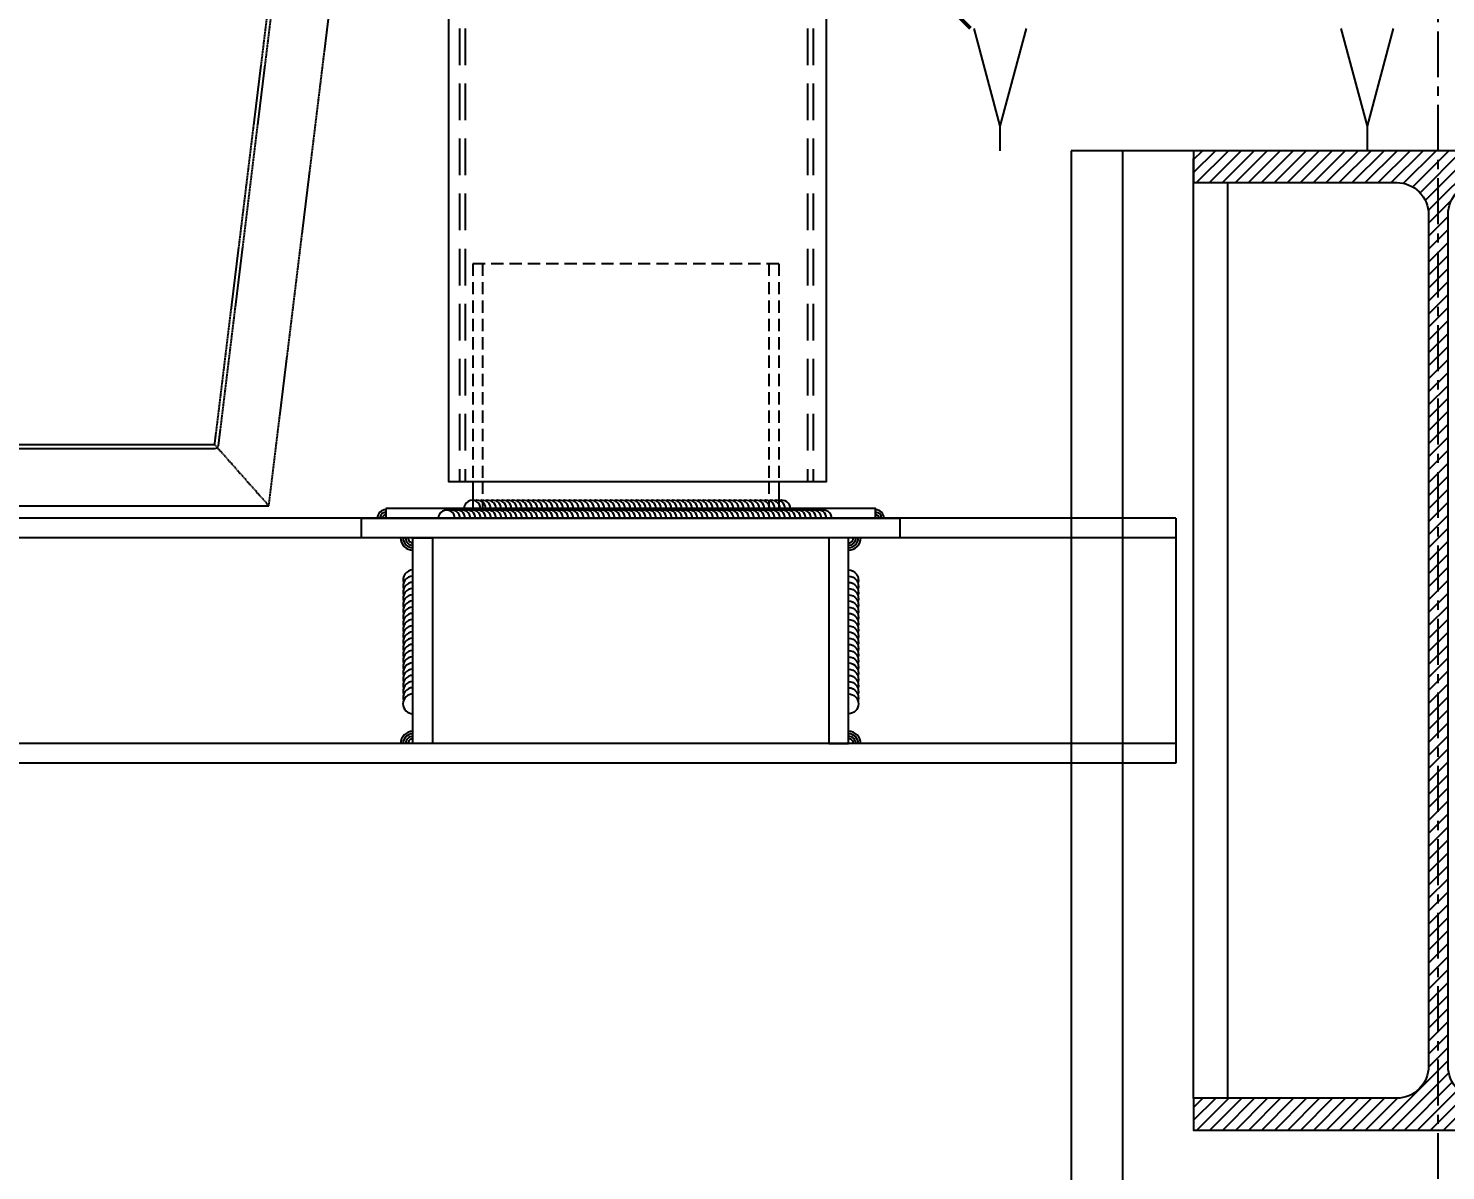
# Model space of a CAD drawing. Extents: x -3378 to 102197, y -3799 to 48702.
# Drawn here: x 58775 to 59354, y 17826 to 18293 of the extents above; entities that cross this region are included whole.
import ezdxf

# ---------------------------------------------------------------- set-up
doc = ezdxf.new("R2010")
doc.units = 0
doc.linetypes.add('CENTER', pattern=[2, 1.25, -0.25, 0.25, -0.25])
doc.linetypes.add('HIDDEN', pattern=[0.375, 0.25, -0.125])
for name, color, linetype in [('24WELD', 55, 'Continuous'), ('DIM', 173, 'Continuous'), ('GM_ANNO_DIMS', 4, 'Continuous'), ('GM_SECT_15', 15, 'Continuous'), ('GM_STEL_PRIM', 3, 'Continuous'), ('中心線 CENTER', 6, 'CENTER'), ('結構體 STRUCTURAL', 154, 'Continuous'), ('視覺模型鋁擠型暫替', 4, 'Continuous'), ('金屬面材 METAL PANEL', 2, 'Continuous'), ('鐵件', 6, 'Continuous'), ('鐵件 STEEL', 20, 'Continuous'), ('隱藏線 HIDDEN', 8, 'HIDDEN')]:
    doc.layers.add(name, color=color, linetype=linetype)
doc.styles.add('GM_ANNO_TEXT', font='simplex.shx', dxfattribs={"width": 0.8})
doc.dimstyles.new('GM_DIM', dxfattribs={"dimscale": 0, "dimtxt": 20, "dimasz": 10, "dimexe": 5, "dimexo": 5, "dimgap": 5, "dimtad": 1, "dimdec": 0, "dimdsep": 46, "dimtxsty": 'GM_ANNO_TEXT', "dimblk": 'ARCHTICK', "dimcen": 0, "dimclrd": 4, "dimclre": 4, "dimclrt": 10, "dimadec": 0, "dimazin": 2, "dimtfac": 1, "dimtdec": 0, "dimtix": 1, "dimtofl": 0, "dimtmove": 2, "dimatfit": 3, "dimfxl": 1.5, "dimarcsym": 1})

# ---------------------------------------------------------------- blocks, each defined once
blk = doc.blocks.new('H-400x200x8x13')
at = {"layer": '視覺模型鋁擠型暫替', "linetype": 'Continuous'}
h = blk.add_hatch(dxfattribs=at)
h.set_pattern_fill('ANSI31', color=1, scale=30, angle=180)
h.set_pattern_definition([(225, (85874.229, 995633.081), (2.65165043, -2.65165043), [])])
h.paths.add_polyline_path([(300, -400), (300, -387), (217, -387, -0.414214), (204, -374), (204, -26, -0.414214), (217, -13), (300, -13), (300, 0), (100, 0), (100, -13), (183, -13, -0.414214), (196, -26), (196, -374, -0.414214), (183, -387), (100, -387), (100, -400)])
blk.add_lwpolyline([(100, -13), (183, -13, -0.414214), (196, -26), (196, -374, -0.414214), (183, -387), (100, -387), (100, -400), (300, -400), (300, -387), (217, -387, -0.414214), (204, -374), (204, -26, -0.414214), (217, -13), (300, -13), (300, 0), (100, 0)], format="xyb", close=True, dxfattribs=at)
blk = doc.blocks.new('*U707')
for centre, end in [((-0.21, -6.5), 16.35291), ((-0.13, -4), 88.14306), ((-0.45, -13.99), 16.35291), ((-0.37, -11.49), 16.35291), ((-0.29, -9), 16.35291), ((-0.7, -21.49), 16.35291), ((-0.62, -18.99), 16.35291), ((-0.53, -16.49), 16.35291), ((-0.86, -26.49), 16.35291), ((-0.78, -23.99), 16.35291), ((-1.1, -33.98), 16.35291), ((-1.02, -31.48), 16.35291), ((-0.94, -28.98), 16.35291), ((-1.34, -41.48), 16.35291), ((-1.26, -38.98), 16.35291), ((-1.18, -36.48), 16.35291), ((-1.59, -48.97), 16.35291), ((-1.51, -46.48), 16.35291), ((-1.43, -43.98), 16.35291), ((-1.75, -53.97), 16.35291), ((-1.67, -51.47), 16.35291), ((-1.99, -61.47), 16.35291), ((-1.91, -58.97), 16.35291), ((-1.83, -56.47), 16.35291), ((-2.24, -68.96), 16.35291), ((-2.15, -66.47), 16.35291), ((-2.07, -63.97), 16.35291), ((-2.48, -76.46), 16.35291), ((-2.4, -73.96), 16.35291), ((-2.32, -71.46), 16.35291), ((-2.64, -81.46), 16.35291), ((-2.56, -78.96), 16.35291), ((-2.88, -88.95), 16.35291), ((-2.8, -86.45), 16.35291), ((-2.72, -83.96), 16.35291), ((-3.13, -96.45), 16.35291), ((-3.05, -93.95), 16.35291), ((-2.96, -91.45), 16.35291), ((-3.37, -103.95), 16.35291), ((-3.29, -101.45), 16.35291), ((-3.21, -98.95), 16.35291), ((-3.53, -108.94), 16.35291), ((-3.45, -106.44), 16.35291), ((-3.78, -116.44), 16.35291), ((-3.69, -113.94), 16.35291), ((-3.61, -111.44), 16.35291), ((-4.02, -123.93), 16.35291), ((-3.94, -121.44), 16.35291), ((-3.86, -118.94), 16.35291), ((-4.26, -131.43), 16.35291), ((-4.18, -128.93), 16.35291), ((-4.1, -126.43), 16.35291), ((-4.42, -136.43), 16.35291), ((-4.34, -133.93), 16.35291), ((-4.67, -143.92), 16.35291), ((-4.59, -141.43), 16.35291), ((-4.5, -138.93), 16.35291), ((-4.91, -151.42), 16.35291), ((-4.83, -148.92), 16.35291), ((-4.75, -146.42), 16.35291), ((-4.99, -153.92), 16.35291)]:
    blk.add_arc(centre, 4, 268.14306, end)
blk = doc.blocks.new('*U708')
for centre, end in [((-0.21, -6.5), 16.35291), ((-0.13, -4), 88.14306), ((-0.45, -13.99), 16.35291), ((-0.37, -11.49), 16.35291), ((-0.29, -9), 16.35291), ((-0.7, -21.49), 16.35291), ((-0.62, -18.99), 16.35291), ((-0.53, -16.49), 16.35291), ((-0.86, -26.49), 16.35291), ((-0.78, -23.99), 16.35291), ((-1.1, -33.98), 16.35291), ((-1.02, -31.48), 16.35291), ((-0.94, -28.98), 16.35291), ((-1.34, -41.48), 16.35291), ((-1.26, -38.98), 16.35291), ((-1.18, -36.48), 16.35291), ((-1.59, -48.97), 16.35291), ((-1.51, -46.48), 16.35291), ((-1.43, -43.98), 16.35291), ((-1.75, -53.97), 16.35291), ((-1.67, -51.47), 16.35291), ((-1.99, -61.47), 16.35291), ((-1.91, -58.97), 16.35291), ((-1.83, -56.47), 16.35291), ((-2.24, -68.96), 16.35291), ((-2.15, -66.47), 16.35291), ((-2.07, -63.97), 16.35291), ((-2.48, -76.46), 16.35291), ((-2.4, -73.96), 16.35291), ((-2.32, -71.46), 16.35291), ((-2.64, -81.46), 16.35291), ((-2.56, -78.96), 16.35291), ((-2.88, -88.95), 16.35291), ((-2.8, -86.45), 16.35291), ((-2.72, -83.96), 16.35291), ((-3.13, -96.45), 16.35291), ((-3.05, -93.95), 16.35291), ((-2.96, -91.45), 16.35291), ((-3.37, -103.95), 16.35291), ((-3.29, -101.45), 16.35291), ((-3.21, -98.95), 16.35291), ((-3.53, -108.94), 16.35291), ((-3.45, -106.44), 16.35291), ((-3.78, -116.44), 16.35291), ((-3.69, -113.94), 16.35291), ((-3.61, -111.44), 16.35291), ((-4.02, -123.93), 16.35291), ((-3.94, -121.44), 16.35291), ((-3.86, -118.94), 16.35291), ((-4.26, -131.43), 16.35291), ((-4.18, -128.93), 16.35291), ((-4.1, -126.43), 16.35291), ((-4.42, -136.43), 16.35291), ((-4.34, -133.93), 16.35291), ((-4.67, -143.92), 16.35291), ((-4.59, -141.43), 16.35291), ((-4.5, -138.93), 16.35291), ((-4.91, -151.42), 16.35291), ((-4.83, -148.92), 16.35291), ((-4.75, -146.42), 16.35291), ((-5.15, -158.92), 16.35291), ((-5.07, -156.42), 16.35291), ((-4.99, -153.92), 16.35291), ((-5.31, -163.91), 16.35291), ((-5.23, -161.42), 16.35291), ((-5.56, -171.41), 16.35291), ((-5.48, -168.91), 16.35291), ((-5.4, -166.41), 16.35291), ((-5.8, -178.91), 16.35291), ((-5.72, -176.41), 16.35291), ((-5.64, -173.91), 16.35291), ((-6.04, -186.4), 16.35291), ((-5.96, -183.9), 16.35291), ((-5.88, -181.4), 16.35291)]:
    blk.add_arc(centre, 4, 268.14306, end)
blk = doc.blocks.new('*U627')
for centre, end in [((-0.21, -6.5), 16.3529), ((-0.13, -4), 88.1431), ((-0.37, -11.49), 16.3529), ((-0.29, -9), 16.3529), ((-0.53, -16.49), 16.3529), ((-0.45, -13.99), 16.3529), ((-0.78, -23.99), 16.3529), ((-0.7, -21.49), 16.3529), ((-0.62, -18.99), 16.3529), ((-0.94, -28.98), 16.3529), ((-0.86, -26.49), 16.3529), ((-1.1, -33.98), 16.3529), ((-1.02, -31.48), 16.3529), ((-1.26, -38.98), 16.3529), ((-1.18, -36.48), 16.3529), ((-1.51, -46.48), 16.3529), ((-1.43, -43.98), 16.3529), ((-1.34, -41.48), 16.3529), ((-1.67, -51.47), 16.3529), ((-1.59, -48.97), 16.3529), ((-1.75, -53.97), 16.3529)]:
    blk.add_arc(centre, 4, 268.1431, end)
blk = doc.blocks.new('*U628')
for centre, end in [((-0.21, -6.5), 16.3529), ((-0.13, -4), 88.1431), ((-0.37, -11.49), 16.3529), ((-0.29, -9), 16.3529), ((-0.53, -16.49), 16.3529), ((-0.45, -13.99), 16.3529), ((-0.78, -23.99), 16.3529), ((-0.7, -21.49), 16.3529), ((-0.62, -18.99), 16.3529), ((-0.94, -28.98), 16.3529), ((-0.86, -26.49), 16.3529), ((-1.1, -33.98), 16.3529), ((-1.02, -31.48), 16.3529), ((-1.26, -38.98), 16.3529), ((-1.18, -36.48), 16.3529), ((-1.51, -46.48), 16.3529), ((-1.43, -43.98), 16.3529), ((-1.34, -41.48), 16.3529), ((-1.67, -51.47), 16.3529), ((-1.59, -48.97), 16.3529), ((-1.75, -53.97), 16.3529)]:
    blk.add_arc(centre, 4, 268.1431, end)
blk = doc.blocks.new('*U763')
at = {"layer": 'GM_STEL_PRIM'}
for p, q in [((0, -15), (-10.72, 25)), ((0, -15), (10.72, 25)), ((0, -25), (0, -15))]:
    blk.add_line(p, q, dxfattribs=at)
blk = doc.blocks.new('*U764')
at = {"layer": 'GM_ANNO_DIMS', "color": 0, "linetype": 'ByBlock', "lineweight": -2}
for p in [(0, 0), (150, 0)]:
    blk.add_blockref('*U763', p, dxfattribs=at)
blk = doc.blocks.new('_ArchTick')
at = {"color": 0, "linetype": 'ByBlock', "const_width": 0.15}
blk.add_lwpolyline([(-0.5, -0.5), (0.5, 0.5)], dxfattribs=at)
blk = doc.blocks.new('*D842')
at = {"layer": 'Defpoints', "color": 0, "ltscale": 10, "transparency": 16777216}
for p in [(59036.17, 18398.09), (59154.96, 18398.09), (59036.17, 18298.09, 0)]:
    blk.add_point(p, dxfattribs=at)
at = {"layer": 'DIM', "color": 4, "lineweight": -2, "ltscale": 10, "transparency": 16777216}
for p, q in [((59041.17, 18398.09), (59159.96, 18398.09)), ((59154.96, 18298.09), (59154.96, 18398.09)), ((59041.17, 18298.09), (59159.96, 18298.09))]:
    blk.add_line(p, q, dxfattribs=at)
at = {"layer": 'DIM', "color": 4, "lineweight": -2, "ltscale": 10, "transparency": 16777216, "xscale": 10, "yscale": 10, "zscale": 10}
for p, rotation in [((59154.96, 18398.09), 90), ((59154.96, 18298.09), 270)]:
    blk.add_blockref('_ArchTick', p, dxfattribs=dict(at, rotation=rotation))
at = {"layer": 'DIM', "color": 10, "ltscale": 10, "transparency": 16777216, "insert": (59139.96, 18348.09), "char_height": 20, "attachment_point": 5, "rotation": 90, "style": 'GM_ANNO_TEXT', "bg_fill": 3, "box_fill_scale": 1.1, "bg_fill_color": 256, "bg_fill_true_color": 13158600, "bg_fill_transparency": 0}
blk.add_mtext('100', dxfattribs=at)

msp = doc.modelspace()

# ---------------------------------------------------------------- linework, layer by layer
at = {"linetype": 'HIDDEN'}
for p, q in [((58851.111, 18123.082, 0), (58876.453, 18329.811, 0)), ((58852.699, 18122.887, 0), (58878.026, 18329.485, 0)), ((58873.233, 18098.082, 0), (58898.732, 18306.085, 0)), ((58701.089, 18123.082, 0), (58851.111, 18123.082, 0)), ((58873.233, 18098.082, 0), (58851.111, 18123.082, 0)), ((58701.089, 18121.482, 0), (58851.111, 18121.482, 0)), ((58676.089, 18098.082, 0), (58873.233, 18098.082, 0))]:
    msp.add_line(p, q, dxfattribs=at)
msp.add_arc((58851.111, 18123.082, 0), 1.6, 270, 348.556398, dxfattribs=at)
for centre, radius, start, end in [((58932.103, 18084.941, 0), 5, 179.948953, 270), ((58932.103, 18084.941, 0), 4, 179.936191, 270), ((58932.103, 18084.941, 0), 3, 179.914922, 270), ((58932.103, 18084.941, 0), 2, 179.872383, 270), ((59110.103, 18084.941, 0), 2, 270, 0.127617), ((59110.103, 18084.941, 0), 3, 270, 0.085078), ((59110.103, 18084.941, 0), 4, 270, 0.063809), ((59110.103, 18084.941, 0), 5, 270, 0.051047), ((58932.103, 18000.945, 0), 5, 90, 180.051047), ((59110.103, 18000.945, 0), 5, 359.948953, 90), ((58932.103, 18000.945, 0), 4, 90, 180.063809), ((58932.103, 18000.945, 0), 3, 90, 180.085078), ((58932.103, 18000.945, 0), 2, 90, 180.127617), ((59110.103, 18000.945, 0), 4, 359.936191, 90), ((59110.103, 18000.945, 0), 3, 359.914922, 90), ((59110.103, 18000.945, 0), 2, 359.872383, 90)]:
    msp.add_arc(centre, radius, start, end)
at = {"layer": 'GM_SECT_15', "elevation": 0}
for points in [[(58911.103, 18092.945), (59131.103, 18092.945), (59131.103, 18084.945), (58911.103, 18084.945)], [(58932.103, 18000.941), (58932.103, 18084.945), (58940.103, 18084.945), (58940.103, 18000.941)], [(59110.103, 18000.941), (59110.103, 18084.945), (59102.103, 18084.945), (59102.103, 18000.941)]]:
    msp.add_lwpolyline(points, close=True, dxfattribs=at)
at = {"layer": '中心線 CENTER', "ltscale": 15}
msp.add_line((59351.111, 4443.085, 0), (59351.111, 19870.216, 0), dxfattribs=at)
at = {"layer": '結構體 STRUCTURAL'}
for p, q in [((59501.111, 18243.085, 0), (59201.111, 18243.085, 0)), ((59201.111, 18243.085, 0), (59201.111, 6179.085)), ((59222.111, 18243.085, 0), (59222.111, 6179.085))]:
    msp.add_line(p, q, dxfattribs=at)
at = {"layer": '視覺模型鋁擠型暫替', "linetype": 'Continuous'}
for p, q in [((59251.112, 17856.085, 0), (59251.112, 18239.944, 0)), ((59265.112, 17856.085, 0), (59265.112, 18230.085, 0)), ((59243.907, 18092.945, 0), (56180.911, 18092.945, 0)), ((59243.907, 18092.945, 0), (59243.907, 17992.945, 0)), ((59243.907, 18084.945, 0), (56180.911, 18084.945, 0)), ((59243.907, 18000.945, 0), (56180.911, 18000.945, 0)), ((59243.907, 17992.945, 0), (56180.911, 17992.945, 0))]:
    msp.add_line(p, q, dxfattribs=at)
at = {"layer": '金屬面材 METAL PANEL', "elevation": 0}
msp.add_lwpolyline([(58946.611, 18698.085), (58946.611, 18107.945), (59101.111, 18107.945), (59101.111, 18698.085)], dxfattribs=at)
at = {"layer": '鐵件', "color": 2}
for centre, radius, start, end in [((58921.103, 18092.945, 0), 3.5, 90, 180), ((58921.103, 18092.945, 0), 2.5, 90, 180), ((58921.103, 18092.945, 0), 1.5, 90, 180), ((58921.103, 18092.945, 0), 0.5, 90, 180), ((59121.103, 18092.945, 0), 3.5, 0, 90), ((59121.103, 18092.945, 0), 2.5, 0, 90), ((59121.103, 18092.945, 0), 1.5, 0, 90), ((59121.103, 18092.945, 0), 0.5, 0, 90)]:
    msp.add_arc(centre, radius, start, end, dxfattribs=at)
at = {"layer": '鐵件 STEEL'}
for p, q in [((58956.603, 18107.945, 0), (58956.603, 18096.945, 0)), ((59081.603, 18107.945, 0), (59081.603, 18096.945, 0))]:
    msp.add_line(p, q, dxfattribs=at)
at = {"layer": '鐵件 STEEL', "elevation": 0}
msp.add_lwpolyline([(58921.103, 18096.945), (58921.103, 18092.945), (59121.103, 18092.945), (59121.103, 18096.945)], close=True, dxfattribs=at)
at = {"layer": '隱藏線 HIDDEN', "linetype": 'HIDDEN', "ltscale": 60}
for p, q in [((58951.11, 18698.085, 0), (58951.11, 18107.945, 0)), ((58953.41, 18698.085, 0), (58953.41, 18107.945, 0)), ((59093.31, 18698.085, 0), (59093.31, 18107.945, 0)), ((59095.61, 18698.085, 0), (59095.61, 18107.945, 0))]:
    msp.add_line(p, q, dxfattribs=at)
at = {"layer": '隱藏線 HIDDEN', "linetype": 'HIDDEN', "ltscale": 20}
for p, q in [((58956.603, 18196.945, 0), (58956.603, 18107.945, 0)), ((59081.603, 18196.945, 0), (58956.603, 18196.945, 0)), ((58960.603, 18196.945, 0), (58960.603, 18107.945, 0)), ((59077.603, 18196.945, 0), (59077.603, 18107.945, 0)), ((59081.603, 18196.945, 0), (59081.603, 18107.945, 0)), ((58960.603, 18107.945, 0), (58960.603, 18096.945, 0)), ((59077.603, 18107.945, 0), (59077.603, 18096.945, 0))]:
    msp.add_line(p, q, dxfattribs=at)

# ---------------------------------------------------------------- block references
at = {"layer": '24WELD'}
for name, p, xscale, yscale, zscale, rotation in [('*U707', (58952.99, 18096.945, 0), 0.8437500000000009, 0.8437500000000009, 0.8437500000000009, 91.85693719835425), ('*U708', (58942.476, 18092.945, 0), 0.8437500000000009, 0.8437500000000009, 0.8437500000000009, 91.85693719835425), ('*U628', (58932.103, 18013.119, 0), 1.012500000000001, 1.012500000000001, 1.012500000000001, 181.8569371983541), ('*U627', (59110.103, 18013.119, 0), -1.012500000000001, 1.012500000000001, 1.012500000000001, 178.1430628016458)]:
    msp.add_blockref(name, p, dxfattribs=dict(at, xscale=xscale, yscale=yscale, zscale=zscale, rotation=rotation))
at = {"layer": 'GM_ANNO_DIMS'}
msp.add_blockref('*U764', (59172.111, 18268.085, 0), dxfattribs=at)
at = {"layer": '視覺模型鋁擠型暫替', "linetype": 'Continuous'}
msp.add_blockref('H-400x200x8x13', (59151.111, 18243.085, 0), dxfattribs=at)

# ---------------------------------------------------------------- next in the draw order: dimensions: what is measured, and where the dimension line sits
at = {"layer": 'DIM', "ltscale": 10}
dim = msp.add_linear_dim(base=(59154.957, 18398.085), p1=(59036.17, 18298.085, 0), p2=(59036.17, 18398.085), angle=90, dimstyle='GM_DIM', override={"dimscale": 1, "dimfxl": 10, "dimtfill": 1, "dimtfillclr": 1}, dxfattribs=at)
dim.commit()
dim.dimension.update_dxf_attribs({"geometry": '*D842', "text_midpoint": (59139.957, 18348.085)})

doc.saveas('drawing.dxf')
